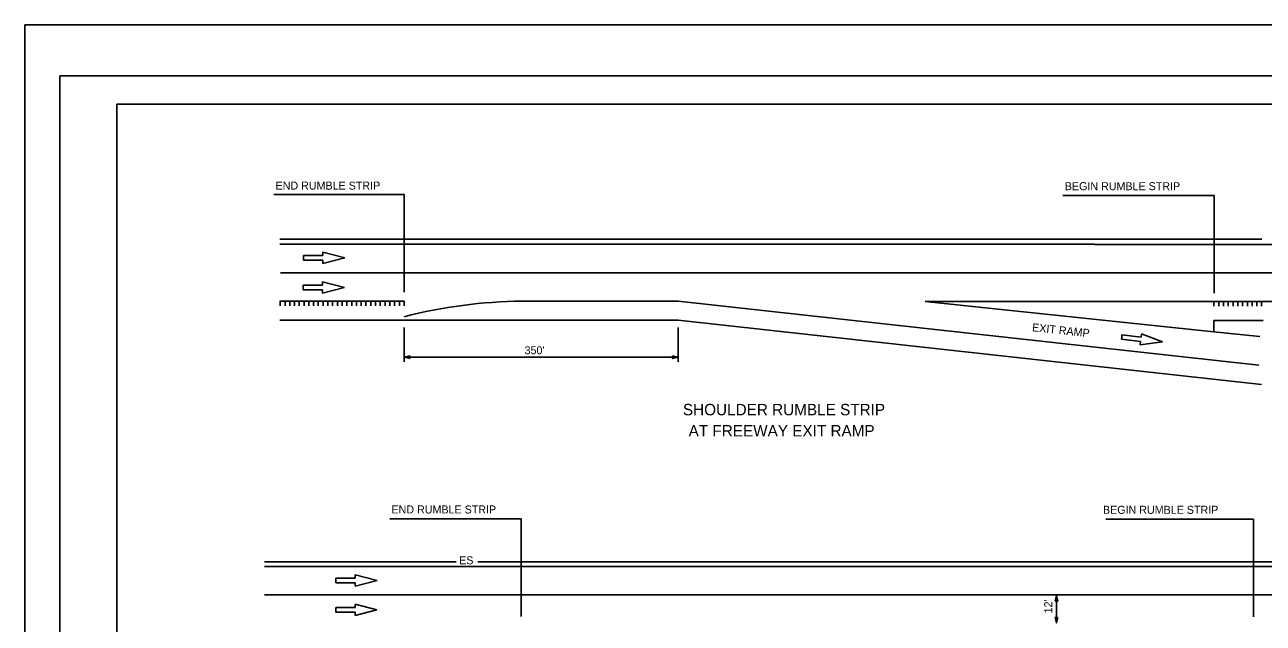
# Model space of a CAD drawing. Extents: x -894 to 866, y -476 to 714.
# Drawn here: x -894 to 189, y 190 to 714 of the extents above; entities that cross this region are included whole.
import ezdxf

# ---------------------------------------------------------------- set-up
doc = ezdxf.new("R2010")
doc.units = 0
for name, color, linetype in [('10 Sheet Format', 7, 'Continuous'), ('37 Drain Anno', 7, 'Continuous'), ('57 Undefined', 7, 'Continuous'), ('60 Nongeo Data', 7, 'Continuous')]:
    doc.layers.add(name, color=color, linetype=linetype)

msp = doc.modelspace()

# ---------------------------------------------------------------- linework, layer by layer
at = {"layer": '10 Sheet Format'}
for p, q in [((-875.4, 669), (-875.4, 669)), ((-813.5, 644), (811.5, 644)), ((-813.5, 644), (-813.5, -406))]:
    msp.add_line(p, q, dxfattribs=at)
for points in [[(-894, 713.6), (866, 713.6), (866, -476.4), (-894, -476.4)], [(-863.4, 669), (836.6, 669), (836.6, -431), (-863.4, -431)], [(-863.4, 669), (836.6, 669), (836.6, -431), (-863.4, -431)]]:
    msp.add_lwpolyline(points, close=True, dxfattribs=at)
at = {"layer": '37 Drain Anno'}
for p, q in [((-562.1, 448.5), (-562.1, 418.7)), ((-322.5, 448.5), (-322.5, 418.7)), ((-562.1, 422.6), (-562.1, 422.6)), ((-459.1, 422.6), (-562.1, 422.6)), ((-557.2, 423.7), (-557.2, 423.7)), ((-322.5, 422.6), (-459.1, 422.6)), ((-327.4, 423.7), (-327.4, 423.7)), ((-322.5, 422.6), (-322.5, 422.6)), ((-557.2, 421.5), (-557.2, 421.5)), ((-327.4, 421.5), (-327.4, 421.5))]:
    msp.add_line(p, q, dxfattribs=at)
for points in [[(-562.1, 479.5), (-562.1, 564.9), (-676.3, 564.9)], [(146.2, 478.8), (146.2, 564.1), (13.8, 564.1)], [(-459.9, 195.7), (-459.9, 281.1), (-574.7, 281.1)], [(180.6, 195.5), (180.6, 280.9), (51.6, 280.9)]]:
    msp.add_lwpolyline(points, dxfattribs=at)
for points in [[(-557.2, 421.5), (-562.1, 422.6), (-557.2, 423.7), (-557.4, 423.4), (-561, 422.6), (-557.4, 421.8), (-557.5, 422.1), (-559.9, 422.6), (-557.5, 423.1), (-557.7, 422.8), (-558.7, 422.6), (-557.7, 422.4), (-557.9, 422.6), (-557.2, 423.7), (-557.9, 422.6)], [(-327.4, 423.7), (-322.5, 422.6), (-327.4, 421.5), (-327.3, 421.8), (-323.6, 422.6), (-327.3, 423.4), (-327.1, 423.1), (-324.8, 422.6), (-327.1, 422.1), (-326.9, 422.4), (-325.9, 422.6), (-326.9, 422.8), (-326.8, 422.6), (-327.4, 421.5), (-326.8, 422.6)]]:
    msp.add_lwpolyline(points, close=True, dxfattribs=at)
at = {"layer": '60 Nongeo Data'}
for p, q in [((-435, 525.9), (-670.9, 525.9)), ((-435, 521.7), (-670.9, 521.7)), ((-435, 525.9), (-247.9, 525.9)), ((-435, 521.7), (-322.5, 521.7)), ((-322.5, 521.7), (-247.9, 521.7)), ((-322.5, 521.7), (-247.9, 521.7)), ((-247.9, 525.9), (-208.3, 525.9)), ((-247.9, 521.7), (-208.3, 521.7)), ((-208.3, 525.9), (41.7, 525.9)), ((-208.3, 521.7), (41.7, 521.7)), ((-208.3, 521.7), (41.7, 521.7)), ((41.7, 525.9), (188, 525.9)), ((42, 521.4), (368.4, 521.4)), ((-650.2, 509.6), (-650.2, 511.6)), ((-650.2, 511.6), (-633.3, 511.6)), ((-650.2, 507.6), (-650.2, 509.6)), ((-633.3, 511.6), (-633.3, 514.5)), ((-633.3, 514.5), (-614.2, 509.6)), ((-614.2, 509.6), (-633.3, 504.7)), ((-633.3, 507.6), (-650.2, 507.6)), ((-633.3, 504.7), (-633.3, 507.6)), ((-670.5, 496.6), (368.4, 496.6)), ((-633.5, 485.7), (-633.5, 488.6)), ((-633.5, 488.6), (-614.4, 483.7)), ((-650.4, 483.7), (-650.4, 485.7)), ((-650.4, 485.7), (-633.5, 485.7)), ((-650.4, 481.7), (-650.4, 483.7)), ((-633.5, 481.7), (-650.4, 481.7)), ((-614.4, 483.7), (-633.5, 478.8)), ((-633.5, 478.8), (-633.5, 481.7)), ((-562.3, 471.7), (-670.9, 471.7)), ((-670.6, 471.7), (-670.6, 467.6)), ((-666.4, 471.7), (-666.4, 467.6)), ((-662.3, 471.7), (-662.3, 467.6)), ((-662.3, 471.7), (-662.3, 467.6)), ((-658.1, 471.7), (-658.1, 467.6)), ((-653.9, 471.7), (-653.9, 467.6)), ((-653.9, 471.7), (-653.9, 467.6)), ((-649.8, 471.7), (-649.8, 467.6)), ((-645.6, 471.7), (-645.6, 467.6)), ((-645.6, 471.7), (-645.6, 467.6)), ((-641.4, 471.7), (-641.4, 467.6)), ((-637.3, 471.7), (-637.3, 467.6)), ((-637.3, 471.7), (-637.3, 467.6)), ((-633.1, 471.7), (-633.1, 467.6)), ((-628.9, 471.7), (-628.9, 467.6)), ((-624.8, 471.7), (-624.8, 467.6)), ((-620.6, 471.7), (-620.6, 467.6)), ((-620.6, 471.7), (-620.6, 467.6)), ((-616.4, 471.7), (-616.4, 467.6)), ((-612.3, 471.7), (-612.3, 467.6)), ((-608.1, 471.7), (-608.1, 467.6)), ((-603.9, 471.7), (-603.9, 467.6)), ((-599.8, 471.7), (-599.8, 467.6)), ((-595.6, 471.7), (-595.6, 467.6)), ((-595.6, 471.7), (-595.6, 467.6)), ((-591.4, 471.7), (-591.4, 467.6)), ((-587.3, 471.7), (-587.3, 467.6)), ((-587.3, 471.7), (-587.3, 467.6)), ((-583.1, 471.7), (-583.1, 467.6)), ((-578.9, 471.7), (-578.9, 467.6)), ((-578.9, 471.7), (-578.9, 467.6)), ((-574.8, 471.7), (-574.8, 467.6)), ((-570.6, 471.7), (-570.6, 467.6)), ((-570.6, 471.7), (-570.6, 467.6)), ((-566.4, 471.7), (-566.4, 467.6)), ((-562.3, 471.7), (-562.3, 467.6)), ((-459.1, 471.7), (-322.5, 471.7)), ((-322.5, 471.7), (185.4, 415.8)), ((146.1, 444.9), (-106.4, 471.4)), ((146.1, 471.4), (-106.4, 471.4)), ((146.1, 471.4), (368.4, 471.4)), ((146.1, 471.4), (146.1, 467.3)), ((150.3, 471.4), (150.3, 467.3)), ((154.5, 471.4), (154.5, 467.3)), ((158.6, 471.4), (158.6, 467.3)), ((162.8, 471.4), (162.8, 467.3)), ((167, 471.4), (167, 467.3)), ((171.1, 471.4), (171.1, 467.3)), ((175.3, 471.4), (175.3, 467.3)), ((179.5, 471.4), (179.5, 467.3)), ((183.6, 471.4), (183.6, 467.3)), ((187.8, 471.4), (187.8, 467.3)), ((-587.5, 455.1), (-670.9, 455.1)), ((-435, 455.1), (-587.5, 455.1)), ((-435, 455.1), (-322.5, 455.1)), ((-322.5, 455.1), (187.7, 398.8)), ((146.1, 454.8), (146.1, 444.9)), ((189.1, 454.8), (146.1, 454.8)), ((186.2, 440.7), (146.1, 444.9)), ((65.1, 438.3), (65.4, 440.3)), ((81.9, 436.3), (65.1, 438.3)), ((65.4, 440.3), (65.6, 442.3)), ((65.6, 442.3), (82.3, 440.3)), ((81.5, 433.4), (81.9, 436.3)), ((101.1, 436.1), (81.5, 433.4)), ((82.3, 440.3), (82.7, 443.2)), ((82.7, 443.2), (101.1, 436.1)), ((-516.6, 243.7), (-684.5, 243.7)), ((-355.4, 239.6), (-684.5, 239.6)), ((-355.4, 243.7), (-497.7, 243.7)), ((-105.4, 243.7), (-355.4, 243.7)), ((-105.4, 239.6), (-355.4, 239.6)), ((-105.4, 239.6), (-355.4, 239.6)), ((-105.4, 243.7), (-65.8, 243.7)), ((-105.4, 239.6), (-65.8, 239.6)), ((121.3, 243.7), (-65.8, 243.7)), ((8.8, 239.6), (-65.8, 239.6)), ((8.8, 239.6), (-65.8, 239.6)), ((121.3, 239.6), (8.8, 239.6)), ((121.3, 243.7), (357.1, 243.7)), ((121.3, 239.6), (357.1, 239.6)), ((-621.9, 227.3), (-621.9, 229.3)), ((-621.9, 229.3), (-605, 229.3)), ((-605, 229.3), (-605, 232.2)), ((-605, 232.2), (-585.9, 227.3)), ((-621.9, 225.3), (-621.9, 227.3)), ((-605, 225.3), (-621.9, 225.3)), ((-585.9, 227.3), (-605, 222.4)), ((-605, 222.4), (-605, 225.3)), ((-684.5, 214.6), (357.3, 214.6)), ((-605.2, 203.5), (-605.2, 206.4)), ((-605.2, 206.4), (-586.1, 201.5)), ((7.2, 209.2), (7.2, 209.2)), ((8.3, 190.1), (8.3, 214.1)), ((8.3, 214.1), (8.3, 214.1)), ((9.4, 209.2), (9.4, 209.2)), ((-622.1, 201.5), (-622.1, 203.5)), ((-622.1, 203.5), (-605.2, 203.5)), ((-622.1, 199.5), (-622.1, 201.5)), ((-605.2, 199.5), (-622.1, 199.5)), ((-586.1, 201.5), (-605.2, 196.5)), ((-605.2, 196.5), (-605.2, 199.5)), ((7.2, 195), (7.2, 195)), ((9.4, 195), (9.4, 195)), ((8.3, 190.1), (8.3, 190.1))]:
    msp.add_line(p, q, dxfattribs=at)
for points in [[(7.2, 209.2), (8.3, 214.1), (9.4, 209.2), (9.1, 209.3), (8.3, 212.9), (7.5, 209.3), (7.7, 209.5), (8.3, 211.8), (8.8, 209.5), (8.5, 209.7), (8.3, 210.7), (8, 209.7), (8.3, 209.8), (9.4, 209.2), (8.3, 209.8)], [(9.4, 195), (8.3, 190.1), (7.2, 195), (7.5, 194.9), (8.3, 191.3), (9.1, 194.9), (8.8, 194.7), (8.3, 192.4), (7.8, 194.7), (8, 194.5), (8.3, 193.5), (8.5, 194.5), (8.3, 194.4), (7.2, 195), (8.3, 194.4)]]:
    msp.add_lwpolyline(points, close=True, dxfattribs=at)
msp.add_arc((-453.4, 31.9), 439.9, 90.747, 104.3312, dxfattribs=at)

# ---------------------------------------------------------------- texts
at = {"layer": '57 Undefined'}
for s, height, p in [('END RUMBLE STRIP', 7, (-674.7, 569.3)), (' BEGIN RUMBLE STRIP', 7, (13, 568.8)), ("350'", 7, (-456.9, 425.2)), ('SHOULDER RUMBLE STRIP', 10, (-318.4, 371.8)), ('AT FREEWAY EXIT RAMP', 10, (-313.4, 353.3)), ('END RUMBLE STRIP', 7, (-573.3, 285.9)), (' BEGIN RUMBLE STRIP', 7, (46.4, 285.6)), ('ES', 7, (-514.1, 241.4))]:
    msp.add_text(s, height=height, dxfattribs=at).set_placement(p)
for s, rotation, p in [('EXIT RAMP', 354, (-13.2, 445.4)), ("12'", 90, (4.6, 198.5))]:
    msp.add_text(s, height=7, rotation=rotation, dxfattribs=at).set_placement(p)

doc.saveas('drawing.dxf')
